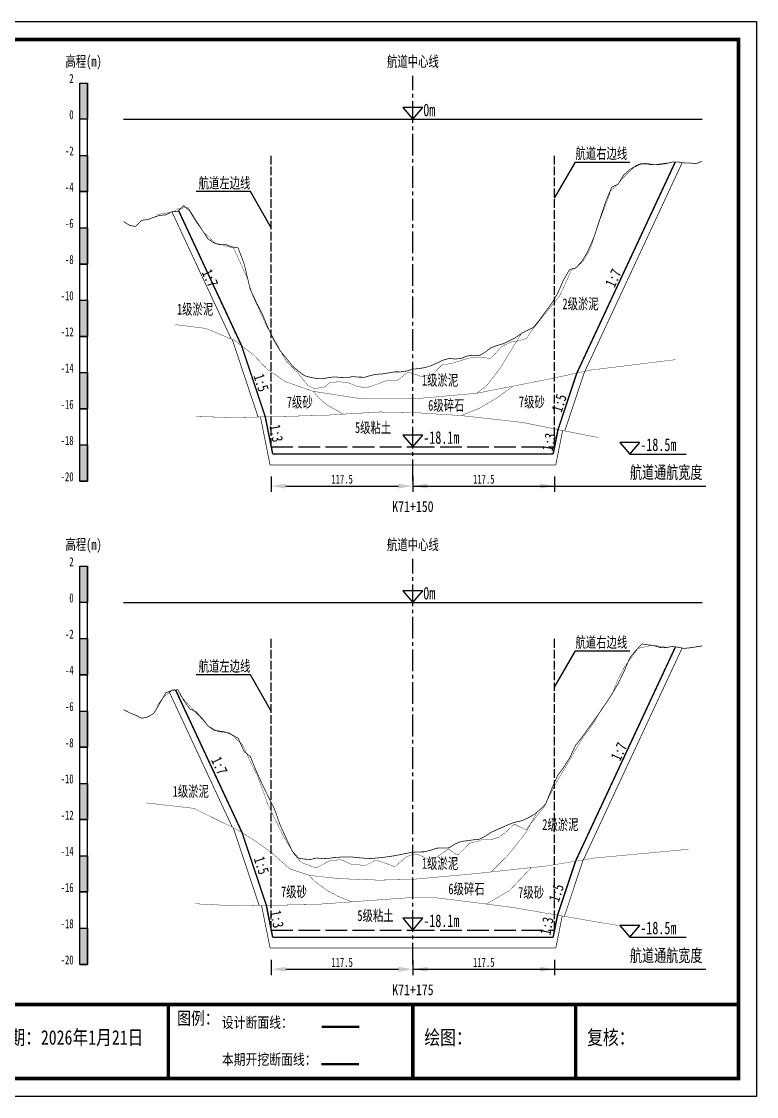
# Model space of a CAD drawing. Header units: millimetres. Extents: x 0 to 1680, y -8762 to 0.
# Drawn here: x 846.8 to 1050, y -7870.5 to -7573.5 of the extents above; entities that cross this region are included whole.
import ezdxf
from ezdxf.enums import TextEntityAlignment as Align

# ---------------------------------------------------------------- set-up
doc = ezdxf.new("R2010")
doc.units = ezdxf.units.MM
for name, pattern in [('ACAD_ISO02W100', [15, 12, -3]), ('ACAD_ISO05W100', [33, 24, -3, 0, -3, 0, -3]), ('CENTER2', [1.125, 0.75, -0.125, 0.125, -0.125])]:
    doc.linetypes.add(name, pattern=pattern)
for name, color, linetype in [('0-桩号', 1, 'Continuous'), ('0-航道左右边线标注', 8, 'Continuous'), ('1-疏浚底高', 7, 'Continuous'), ('1-通航宽度', 7, 'Continuous'), ('1-通航底高', 7, 'Continuous'), ('202601', 5, 'Continuous'), ('DMX', 20, 'Continuous'), ('L1', 7, 'Continuous'), ('图幅外框线', 145, 'Continuous'), ('地质分层', 6, 'Continuous'), ('坡比', 1, 'Continuous'), ('尺寸标注', 1, 'Continuous'), ('开挖线', 4, 'Continuous'), ('标尺', 7, 'Continuous'), ('超挖线', 3, 'Continuous'), ('辅助框', 7, 'Continuous'), ('通航底面线', 7, 'ACAD_ISO02W100')]:
    doc.layers.add(name, color=color, linetype=linetype)
doc.styles.get("Standard").update_dxf_attribs({"font": 'arial.ttf'})
doc.styles.add('仿宋', font='仿宋_GB2312.ttf', dxfattribs={"width": 0.8})
doc.styles.add('仿宋GB2312', font='仿宋_GB2312.ttf', dxfattribs={"width": 0.7, "height": 2.5})
doc.styles.add('仿宋体', font='仿宋_GB2312.ttf', dxfattribs={"width": 0.8})
doc.dimstyles.new('2000', dxfattribs={"dimtxt": 3, "dimasz": 2.5, "dimexe": 1.25, "dimexo": 0.625, "dimtad": 1, "dimlfac": 2, "dimdsep": 46, "dimtxsty": 'Standard', "dimcen": 2.5, "dimadec": 0, "dimazin": 0, "dimtfac": 1, "dimtmove": 0, "dimatfit": 3, "dimfxl": 0, "dimarcsym": 0})

# ---------------------------------------------------------------- blocks, each defined once
blk = doc.blocks.new('标尺')
at = {"layer": '标尺', "linetype": 'Continuous'}
for points in [[(-2.116669999959413, 100), (0, 100), (0, 90), (-2.116669999959413, 90)], [(-2.116669999959413, 80), (0, 80), (0, 70), (-2.116669999959413, 70)], [(-2.116669999959413, 60), (0, 60), (0, 50), (-2.116669999959413, 50)], [(-2.116669999959413, 40), (0, 40), (0, 30), (-2.116669999959413, 30)], [(-2.116669999959413, 20), (0, 20), (0, 10), (-2.116669999959413, 10)], [(-2.116669999959413, 0), (0, 0), (0, -10), (-2.116669999959413, -10)]]:
    blk.add_hatch(color=256, dxfattribs=at).paths.add_polyline_path(points)
for p, q in [((-2.116669999959413, -10), (-2.116669999959413, 100)), ((0, -10), (0, 100)), ((-2.116669999959413, 80), (0, 80)), ((-2.116669999959413, 70), (0, 70)), ((-2.116669999959413, 60), (0, 60)), ((-2.116669999959413, 50), (0, 50)), ((-2.116669999959413, 40), (0, 40)), ((-2.116669999959413, 30), (0, 30)), ((-2.116669999959413, 20), (0, 20)), ((-2.116669999959413, 10), (0, 10)), ((-2.116669999959413, 0), (0, 0)), ((-2.116669999959413, -10), (0, -10))]:
    blk.add_line(p, q, dxfattribs=at)
at = {"layer": '标尺'}
for points in [[(-2.116669999959413, 100), (0, 100), (0, 90), (-2.116669999959413, 90)], [(-2.116669999959413, 100), (0, 100), (0, 90), (-2.116669999959413, 90)], [(-2.116669999959413, 80), (0, 80), (0, 70), (-2.116669999959413, 70)], [(-2.116669999959413, 80), (0, 80), (0, 70), (-2.116669999959413, 70)], [(-2.116669999959413, 60), (0, 60), (0, 50), (-2.116669999959413, 50)], [(-2.116669999959413, 60), (0, 60), (0, 50), (-2.116669999959413, 50)], [(-2.116669999959413, 40), (0, 40), (0, 30), (-2.116669999959413, 30)], [(-2.116669999959413, 40), (0, 40), (0, 30), (-2.116669999959413, 30)], [(-2.116669999959413, 20), (0, 20), (0, 10), (-2.116669999959413, 10)], [(-2.116669999959413, 20), (0, 20), (0, 10), (-2.116669999959413, 10)], [(-2.116669999959413, 0), (0, 0), (0, -10), (-2.116669999959413, -10)], [(-2.116669999959413, 0), (0, 0), (0, -10), (-2.116669999959413, -10)]]:
    blk.add_lwpolyline(points, close=True, dxfattribs=at)
at = {"layer": '标尺', "style": '仿宋GB2312', "width": 0.7}
blk.add_text('高程(m)', height=3, dxfattribs=at).set_placement((-1.058334999950603, 106.0000000009313), align=Align.MIDDLE_CENTER)
for s, p in [('2', (-3.816669999971054, 100)), ('0', (-3.816669999971054, 90)), ('-2', (-3.816669999971054, 80)), ('-4', (-3.816669999971054, 70)), ('-6', (-3.816669999971054, 60)), ('-8', (-3.816669999971054, 50)), ('-10', (-3.816669999971054, 40)), ('-12', (-3.816669999971054, 30)), ('-14', (-3.816669999971054, 20)), ('-16', (-3.816669999971054, 10)), ('-18', (-3.816669999971054, 0)), ('-20', (-3.816669999971054, -10))]:
    blk.add_text(s, height=2.5, dxfattribs=at).set_placement(p, align=Align.RIGHT)
blk = doc.blocks.new('通航底高')
at = {"layer": '1-通航底高'}
for p, q in [((-2.762494692986365, 3.232132659759372), (5.923793651163578e-06, 6.932765245437622e-06)), ((2.762506540631875, 3.232132659759372), (-2.762494692986365, 3.232132659759372)), ((5.923793651163578e-06, 6.932765245437622e-06), (2.762506540631875, 3.232132659759372))]:
    blk.add_line(p, q, dxfattribs=at)
at = {"layer": '1-通航底高', "style": '仿宋', "width": 0.7}
blk.add_attdef('通航底高', (2.856129719933961, 0.8203305718488991), '', height=3.5, dxfattribs=at)
blk = doc.blocks.new('疏浚底高')
at = {"layer": '1-疏浚底高'}
for p, q in [((-2.762500616780017, 3.232125726994127), (0, 0)), ((2.762500616838224, 3.232125726994127), (-2.762500616780017, 3.232125726994127)), ((0, 0), (2.762500616838224, 3.232125726994127)), ((-5.923793651163578e-06, -6.932765245437622e-06), (15.51466270413067, -6.932765245437622e-06))]:
    blk.add_line(p, q, dxfattribs=at)
at = {"layer": '1-疏浚底高', "style": '仿宋', "width": 0.7}
blk.add_attdef('疏浚底高', (2.856123796140309, 0.8203236390836537), '', height=3.5, dxfattribs=at)
blk = doc.blocks.new('*D274')
at = {"layer": 'Defpoints', "color": 0}
for p in [(915.8333333352489, -7691), (955, -7691), (955, -7701.851962733645)]:
    blk.add_point(p, dxfattribs=at)
at = {"layer": '尺寸标注', "color": 0, "lineweight": -2, "ltscale": 0.5}
for p, q in [((915.8333333352489, -7699.25), (915.8333333352489, -7703.451962733645)), ((955, -7699.25), (955, -7703.451962733645)), ((919.8333333352489, -7701.851962733645), (951, -7701.851962733645))]:
    blk.add_line(p, q, dxfattribs=at)
at = {"layer": '尺寸标注', "color": 0}
for points in [[(919.8333333352489, -7701.185296066978), (919.8333333352489, -7702.518629400312), (915.8333333352489, -7701.851962733645)], [(951, -7702.518629400312), (951, -7701.185296066978), (955, -7701.851962733645)]]:
    blk.add_solid(points, dxfattribs=at)
at = {"layer": '尺寸标注', "color": 0, "insert": (935.4166666676244, -7699.955534162216), "char_height": 2.5, "attachment_point": 5, "style": '仿宋GB2312'}
blk.add_mtext('117.5', dxfattribs=at)
blk = doc.blocks.new('*D275')
at = {"layer": 'Defpoints', "color": 0}
for p in [(915.8333333328801, -7824.5), (955, -7824.5), (955, -7835.35193214966)]:
    blk.add_point(p, dxfattribs=at)
at = {"layer": '尺寸标注', "color": 0, "lineweight": -2, "ltscale": 0.5}
for p, q in [((915.8333333328801, -7832.75), (915.8333333328801, -7836.95193214966)), ((955, -7832.75), (955, -7836.95193214966)), ((919.8333333328801, -7835.35193214966), (951, -7835.35193214966))]:
    blk.add_line(p, q, dxfattribs=at)
at = {"layer": '尺寸标注', "color": 0}
for points in [[(919.8333333328801, -7834.685265482993), (919.8333333328801, -7836.018598816327), (915.8333333328801, -7835.35193214966)], [(951, -7836.018598816327), (951, -7834.685265482993), (955, -7835.35193214966)]]:
    blk.add_solid(points, dxfattribs=at)
at = {"layer": '尺寸标注', "color": 0, "insert": (935.41666666644, -7833.455503578231), "char_height": 2.5, "attachment_point": 5, "style": '仿宋GB2312'}
blk.add_mtext('117.5', dxfattribs=at)
blk = doc.blocks.new('*D331')
at = {"layer": 'Defpoints', "color": 0}
for p in [(955, -7691), (994.1666666671199, -7691), (994.1666666671199, -7701.851908598739)]:
    blk.add_point(p, dxfattribs=at)
at = {"layer": '尺寸标注', "color": 0, "lineweight": -2, "ltscale": 0.5}
for p, q in [((955, -7699.25), (955, -7703.451908598739)), ((994.1666666671199, -7699.25), (994.1666666671199, -7703.451908598739)), ((959, -7701.851908598739), (990.1666666671199, -7701.851908598739))]:
    blk.add_line(p, q, dxfattribs=at)
at = {"layer": '尺寸标注', "color": 0}
for points in [[(959, -7701.185241932072), (959, -7702.518575265406), (955, -7701.851908598739)], [(990.1666666671199, -7702.518575265406), (990.1666666671199, -7701.185241932072), (994.1666666671199, -7701.851908598739)]]:
    blk.add_solid(points, dxfattribs=at)
at = {"layer": '尺寸标注', "color": 0, "insert": (974.58333333356, -7699.955480027311), "char_height": 2.5, "attachment_point": 5, "style": '仿宋GB2312'}
blk.add_mtext('117.5', dxfattribs=at)
blk = doc.blocks.new('*D332')
at = {"layer": 'Defpoints', "color": 0}
for p in [(955, -7824.5), (994.1666666673218, -7824.5), (994.1666666673218, -7835.351878003799)]:
    blk.add_point(p, dxfattribs=at)
at = {"layer": '尺寸标注', "color": 0, "lineweight": -2, "ltscale": 0.5}
for p, q in [((955, -7832.75), (955, -7836.9518780038)), ((994.1666666673218, -7832.75), (994.1666666673218, -7836.9518780038)), ((959, -7835.351878003799), (990.1666666673218, -7835.351878003799))]:
    blk.add_line(p, q, dxfattribs=at)
at = {"layer": '尺寸标注', "color": 0}
for points in [[(959, -7834.685211337132), (959, -7836.018544670466), (955, -7835.351878003799)], [(990.1666666673218, -7836.018544670466), (990.1666666673218, -7834.685211337132), (994.1666666673218, -7835.351878003799)]]:
    blk.add_solid(points, dxfattribs=at)
at = {"layer": '尺寸标注', "color": 0, "insert": (974.5833333336609, -7833.455449432371), "char_height": 2.5, "attachment_point": 5, "style": '仿宋GB2312'}
blk.add_mtext('117.5', dxfattribs=at)

msp = doc.modelspace()

# ---------------------------------------------------------------- linework, layer by layer
at = {"layer": '0-航道左右边线标注', "linetype": 'ACAD_ISO02W100', "ltscale": 0.2}
for points in [[(915.8333333333721, -7691), (915.8333333336059, -7610.499999999898)], [(994.1666666666279, -7691), (994.1666666668616, -7610.500000000102)], [(915.8333333333721, -7824.5), (915.8333333336059, -7743.999999998967)], [(994.1666666666279, -7824.5), (994.1666666668616, -7743.999999999171)]]:
    msp.add_lwpolyline(points, dxfattribs=at)
at = {"layer": '0-航道左右边线标注'}
for points in [[(994.1666666668034, -7622.339758345959), (999.9401693587288, -7612.339758345975), (1014.940169358729, -7612.339758346019)], [(915.8333333330256, -7630.499999999898), (910.0598306411584, -7620.499999999882), (895.0598306411584, -7620.499999999838)], [(994.1666666668034, -7757.393912718155), (999.9401693587288, -7747.393912718171), (1014.940169358729, -7747.393912718215)], [(915.8333333330256, -7763.999999998967), (910.0598306411584, -7753.99999999895), (895.0598306411584, -7753.999999998907)]]:
    msp.add_lwpolyline(points, dxfattribs=at)
at = {"layer": '1-通航宽度'}
for points in [[(955, -7701.85), (1036, -7701.85)], [(955, -7835.35), (1036, -7835.35)]]:
    msp.add_lwpolyline(points, dxfattribs=at)
at = {"layer": '202601', "color": 1, "linetype": 'Continuous', "const_width": 0.1}
for points in [[(884.1659999998001, -7626.999999999534), (884.2397037035041, -7626.949999808796), (884.3597037035041, -7626.849999904178), (884.5963703701701, -7626.800001143944), (888.7430370368371, -7626.099999427326), (890.0797037035042, -7625.200000285637), (892.7063703701701, -7624.849999427326), (892.7897037035042, -7624.849999427326), (893.0197037035041, -7625.200000285637), (897.2563703701701, -7631.849999904178), (898.9063703701702, -7633.399999618065), (900.4797037035041, -7634.849999427326), (901.1630370368372, -7634.900000571735), (905.4030370368372, -7636.099999427326), (905.4563703701701, -7636.150000571735), (909.1863703701702, -7644.350002288345), (910.5930370368371, -7648.949997901454), (912.8730370368371, -7653.949997901454), (914.5997037035041, -7657.749999045867), (917.2563703701701, -7662.400000571735), (919.7897037035042, -7667.099998473655), (921.9930370368371, -7669.449999808796), (922.9030370368372, -7670.249999045853), (925.9597037035041, -7674.050000190269), (927.7930370368372, -7674.950001716144), (930.6463703701702, -7674.449999808796), (932.0897037035041, -7673.199999808796), (934.6263703701701, -7673.050001143936), (936.8430370368371, -7673.199999808796), (939.1930370368372, -7674.149997710716), (939.4530370368371, -7674.300001143936), (942.2663703701701, -7674.750001906876), (942.5997037035041, -7674.550002097618), (946.2730370368371, -7673.300002097618), (947.7630370368371, -7672.650001525406), (947.8530370368371, -7672.699997901454), (950.6797037035042, -7672.650001525406), (951.0097037035041, -7672.450001716144), (953.5930370368371, -7670.350001334678), (956.6263703701702, -7671.299999236595), (957.2430370368371, -7671.550000190269), (959.0397037035041, -7671.299999236595), (959.8963703701702, -7671.200001716144), (960.2197037035041, -7670.899999618065), (960.59637037017, -7670.750000953205), (963.2263703701701, -7668.199999808796), (965.2663703701701, -7668.100002288345), (969.6663703701702, -7666.749999999534), (970.349703703504, -7666.550000190269), (970.8963703701702, -7666.449997901454), (972.7497037035041, -7666.299999236595), (974.8830370368371, -7666.400001525406), (976.4763703701701, -7666.600001334678), (977.9463703701701, -7665.049999236595), (979.5263703701701, -7663.300002097618), (981.63637037017, -7662.299998282917), (982.5930370368371, -7661.899998664387), (983.7730370368372, -7661.800001143936), (985.5663703701703, -7661.350000381004), (986.5097037035041, -7661.000001906876), (987.8130370368372, -7658.900001525417), (992.5863703701702, -7652.949998855125), (994.0530370368372, -7651.200001716144), (995.5363703701701, -7649.300001143944), (997.05637037017, -7646.099999427326), (998.7063703701701, -7642.400000571735), (1000.33637037017, -7641.249998092186), (1002.073037036837, -7639.749999522694), (1003.55637037017, -7637.149999618065), (1004.119703703504, -7636.050000667095), (1006.693037036837, -7628.299999713428), (1009.07637037017, -7622.049999713436), (1009.599703703504, -7620.350000142575), (1010.84637037017, -7619.249999999534), (1013.123037036837, -7616.749999999534), (1016.019703703504, -7613.850000381004), (1017.56637037017, -7613.099999904178), (1020.33637037017, -7613.099999904178), (1022.08637037017, -7612.999999999534), (1024.05637037017, -7612.750000237953), (1025.833037036837, -7612.500000476379)], [(884.1659999994115, -7762.699999999069), (884.2930370364486, -7762.499999045398), (885.9130370364486, -7760.300001143478), (888.7630370364485, -7758.00000095275), (888.8230370364486, -7757.94999980833), (888.8830370364485, -7758.00000095275), (891.2630370364485, -7760.300001143478), (894.8263703697816, -7764.299999712966), (895.5830370364486, -7765.0500001898), (895.8763703697815, -7765.40000104811), (898.3730370364485, -7768.100000857379), (899.4063703697816, -7768.700000285171), (901.1330370364485, -7769.6999993315), (903.7530370364485, -7769.999999045398), (904.3363703697815, -7770.0500001898), (906.6297037031155, -7772.1999993315), (907.7663703697815, -7773.100000857368), (910.5797037031156, -7779.050001143478), (911.9463703697816, -7781.699999808337), (914.4163703697816, -7788.40000057127), (914.7030370364486, -7789.349998473186), (915.0497037031156, -7790.100001334216), (918.8863703697815, -7798.00000095275), (922.0830370364486, -7803.450001715679), (923.3997037031156, -7804.999999045398), (924.3263703697816, -7805.900000571277), (926.6230370364485, -7806.75000095275), (928.1997037031156, -7807.350000380538), (932.1730370364486, -7805.300001143478), (932.4497037031156, -7805.249999999069), (935.0330370364486, -7805.100001334209), (935.8697037031155, -7805.399998663928), (937.9730370364485, -7806.350001334209), (940.1497037031156, -7806.499999999069), (941.7263703697815, -7806.75000095275), (943.9230370364486, -7805.649999617599), (944.5097037031155, -7805.199998854659), (944.9097037031156, -7805.199998854659), (948.7863703697815, -7806.550001143478), (949.6297037031155, -7806.950000762008), (950.3163703697816, -7806.800002097159), (952.9297037031156, -7804.450000762008), (954.2363703697815, -7803.850001334216), (956.0463703697816, -7803.499998091716), (958.2030370364486, -7804.450000762008), (959.6830370364487, -7805.149997710261), (960.3263703697817, -7804.549998282451), (961.6297037031154, -7804.349998473186), (964.8497037031157, -7802.09999942686), (966.9930370364486, -7803.650001524951), (967.5697037031155, -7803.699997900989), (970.6563703697816, -7800.550002097149), (972.8363703697814, -7799.999999045398), (973.2897037031155, -7799.900001524951), (973.9030370364485, -7799.599999426868), (976.4463703697816, -7799.599999426868), (979.0363703697815, -7798.749999045398), (979.8563703697814, -7798.00000095275), (980.3997037031154, -7797.749999999069), (981.0397037031155, -7797.15000057127), (983.0530370364486, -7795.249999999069), (986.1130370364485, -7796.75000095275), (986.2497037031155, -7796.800002097149), (986.4897037031155, -7796.499999999069), (991.3197037031155, -7790.44999980833), (992.6863703697816, -7787.5500001898), (994.6263703697814, -7783.749999045398), (997.0830370364486, -7779.700001715679), (997.0930370364485, -7779.700001715679), (997.1063703697814, -7779.650000571277), (1001.879703703115, -7771.499999999069), (1002.209703703116, -7771.100000380538), (1005.173037036448, -7766.950000762008), (1006.239703703116, -7764.950000285171), (1007.396370369781, -7763.100000857379), (1008.363037036449, -7761.999999522228), (1010.159703703116, -7759.199999808337), (1011.719703703116, -7755.199998854659), (1013.559703703116, -7751.699999808337), (1016.776370369781, -7747.350000380553), (1017.179703703116, -7746.69999980833), (1018.173037036448, -7746.499999999069), (1021.106370369781, -7745.849999426868), (1022.343037036449, -7745.95000052359), (1025.116370369782, -7746.400000094436), (1025.833037036449, -7746.250000237476)]]:
    msp.add_lwpolyline(points, dxfattribs=at)
at = {"layer": 'DMX', "color": 7, "linetype": 'Continuous', "const_width": 0.2}
for points in [[(874.9999999999991, -7628.759999999776), (874.9999999999991, -7628.759999999776), (876.6666666666279, -7629.839999999851), (878.3333333333721, -7630.120000000112), (880, -7628.435000000056), (881.6666666666279, -7628.220000000205), (883.3333333333721, -7627.584999999963), (885, -7627.069999999832), (886.6666666666279, -7626.915000000037), (888.3333333333721, -7626.075000000186), (890, -7625.924999999814), (891.6666666666279, -7624.339999999851), (893.3333333333721, -7625.919999999925), (895, -7628.694999999832), (896.6666666666279, -7631.035000000149), (898.3333333333721, -7633.569999999832), (900, -7634.700000000186), (901.6666666666279, -7635.194999999832), (903.3333333333721, -7635.160000000149), (905, -7635.774999999907), (906.6666666666279, -7636.040000000037), (908.3333333333721, -7640.444999999832), (910, -7647.399999999907), (911.6666666666279, -7651.020000000019), (913.3333333333721, -7654.25), (915, -7658.200000000186), (916.6666666666279, -7661.76500000013), (918.3333333333721, -7664.509999999776), (920, -7666.564999999944), (921.6666666666279, -7668.660000000149), (923.3333333333721, -7670.069999999832), (925, -7671.370000000112), (926.6666666666279, -7671.810000000056), (928.3333333333721, -7672.120000000112), (930, -7672.225000000093), (931.6666666666279, -7671.884999999776), (933.3333333333721, -7671.680000000168), (935, -7671.839999999851), (936.6666666666279, -7671.935000000056), (938.3333333333721, -7671.595000000205), (940, -7671.754999999888), (941.6666666666279, -7671.785000000149), (943.3333333333721, -7671.290000000037), (945, -7670.970000000205), (946.6666666666279, -7670.839999999851), (948.3333333333721, -7670.575000000186), (950, -7670.285000000149), (951.6666666666279, -7670.305000000168), (953.3333333333721, -7670.055000000168), (955, -7669.560000000056), (956.6666666666279, -7669.379999999888), (958.3333333333721, -7669.120000000112), (960, -7668.575000000186), (961.6666666666279, -7667.865000000224), (963.3333333333721, -7667.055000000168), (965, -7666.584999999963), (966.6666666666279, -7666.745000000112), (968.3333333333721, -7666.580000000075), (970, -7665.915000000037), (971.6666666666279, -7665.700000000186), (973.3333333333721, -7665.839999999851), (975, -7664.854999999981), (976.6666666666279, -7663.589999999851), (978.3333333333721, -7662.990000000224), (980, -7662.509999999776), (981.6666666666279, -7661.694999999832), (983.3333333333721, -7660.85999999987), (985, -7659.685000000056), (986.6666666666279, -7658.814999999944), (988.3333333333721, -7658.020000000019), (990, -7655.944999999832), (991.6666666666279, -7653.660000000149), (993.3333333333721, -7651.404999999795), (995, -7648.625), (996.6666666666279, -7644.875), (998.3333333333721, -7641.995000000112), (1000, -7641.620000000112), (1001.666666666628, -7639.810000000056), (1003.333333333372, -7637.060000000056), (1005, -7633.225000000093), (1006.666666666628, -7628.149999999907), (1008.333333333372, -7623.174999999814), (1010, -7619.225000000093), (1011.666666666628, -7618.524999999907), (1013.333333333372, -7615.830000000075), (1015, -7614.39000000013), (1016.666666666628, -7613.350000000093), (1018.333333333372, -7612.654999999795), (1020, -7612.794999999925), (1021.666666666628, -7613.069999999832), (1023.333333333372, -7612.995000000112), (1025, -7612.76500000013), (1026.666666666628, -7612.345000000205), (1028.333333333372, -7612.314999999944), (1030, -7612.560000000056), (1031.666666666628, -7612.600000000093), (1033.333333333372, -7612.790000000037), (1035, -7612.069999999832)], [(875, -7763.620000000112), (875, -7763.620000000112), (876.6666666666279, -7764.495000000112), (878.3333333333721, -7765.160000000149), (880, -7766.009999999776), (881.6666666666279, -7765.649999999907), (883.3333333333721, -7764.685000000056), (885, -7761.89000000013), (886.6666666666279, -7758.990000000224), (888.3333333333721, -7758.330000000075), (890, -7758.104999999981), (891.6666666666279, -7761.095000000205), (893.3333333333721, -7763.455000000075), (895, -7764.185000000056), (896.6666666666279, -7765.915000000037), (898.3333333333721, -7768.100000000093), (900, -7769.325000000186), (901.6666666666279, -7769.569999999832), (903.3333333333721, -7769.854999999981), (905, -7770.604999999981), (906.6666666666279, -7771.5), (908.3333333333721, -7775.194999999832), (910, -7776.5), (911.6666666666279, -7780.5), (913.3333333333721, -7784.220000000205), (915, -7787.64000000013), (916.6666666666279, -7790.930000000168), (918.3333333333721, -7795.600000000093), (920, -7799.23499999987), (921.6666666666279, -7802.745000000112), (923.3333333333721, -7804.634999999776), (925, -7804.910000000149), (926.6666666666279, -7805.020000000019), (928.3333333333721, -7804.604999999981), (930, -7804.785000000149), (931.6666666666279, -7804.700000000186), (933.3333333333721, -7804.479999999981), (935, -7804.35999999987), (936.6666666666279, -7804.354999999981), (938.3333333333721, -7804.350000000093), (940, -7804.540000000037), (941.6666666666279, -7804.669999999925), (943.3333333333721, -7804.759999999776), (945, -7804.604999999981), (946.6666666666279, -7804.464999999851), (948.3333333333721, -7804.214999999851), (950, -7803.970000000205), (951.6666666666279, -7803.634999999776), (953.3333333333721, -7803.294999999925), (955, -7803.029999999795), (956.6666666666279, -7802.924999999814), (958.3333333333721, -7802.89000000013), (960, -7802.419999999925), (961.6666666666279, -7801.884999999776), (963.3333333333721, -7801.870000000112), (965, -7801.790000000037), (966.6666666666279, -7800.714999999851), (968.3333333333721, -7800.035000000149), (970, -7799.839999999851), (971.6666666666279, -7799.595000000205), (973.3333333333721, -7799.450000000186), (975, -7798.589999999851), (976.6666666666279, -7797.504999999888), (978.3333333333721, -7796.75), (980, -7796.009999999776), (981.6666666666279, -7795.26500000013), (983.3333333333721, -7794.674999999814), (985, -7794.339999999851), (986.6666666666279, -7793.625), (988.3333333333721, -7792.680000000168), (990, -7791.384999999776), (991.6666666666279, -7789.774999999907), (993.3333333333721, -7785.600000000093), (995, -7781.819999999832), (996.6666666666279, -7779.589999999851), (998.3333333333721, -7776.939999999944), (1000, -7773.439999999944), (1001.666666666628, -7771.345000000205), (1003.333333333372, -7768.975000000093), (1005, -7766.73499999987), (1006.666666666628, -7764.345000000205), (1008.333333333372, -7761.930000000168), (1010, -7759.395000000019), (1011.666666666628, -7756.549999999814), (1013.333333333372, -7753.129999999888), (1015, -7749.254999999888), (1016.666666666628, -7747.240000000224), (1018.333333333372, -7745.470000000205), (1020, -7745.705000000075), (1021.666666666628, -7745.944999999832), (1023.333333333372, -7746.455000000075), (1025, -7746.475000000093), (1026.666666666628, -7746.169999999925), (1028.333333333372, -7746.375), (1030, -7746.700000000186), (1031.666666666628, -7746.524999999907), (1033.333333333372, -7746.270000000019), (1035, -7745.995000000112)]]:
    msp.add_lwpolyline(points, dxfattribs=at)
at = {"layer": 'L1', "linetype": 'CENTER2', "ltscale": 8}
for p, q in [((954.9999999999991, -7700.5), (954.9999999999991, -7588.5)), ((954.9999999999991, -7833.999999999069), (954.9999999999991, -7721.999999999069))]:
    msp.add_line(p, q, dxfattribs=at)
at = {"layer": 'L1'}
for p, q in [((952.2374993832191, -7597.267874272773), (954.9999999999991, -7600.499999999767)), ((957.7625006168373, -7597.267874272773), (952.2374993832191, -7597.267874272773)), ((954.9999999999991, -7600.499999999767), (957.7625006168373, -7597.267874272773)), ((874.9999999999991, -7600.499999999767), (1034.999999999999, -7600.500000000233)), ((952.2374993832191, -7730.767874271842), (954.9999999999991, -7733.999999998836)), ((957.7625006168373, -7730.767874271842), (952.2374993832191, -7730.767874271842)), ((954.9999999999991, -7733.999999998836), (957.7625006168373, -7730.767874271842)), ((874.9999999999991, -7733.999999998836), (1034.999999999999, -7733.999999999302))]:
    msp.add_line(p, q, dxfattribs=at)
at = {"layer": '图幅外框线'}
msp.add_lwpolyline([(629.9999999991005, -7573.5), (1049.999999999101, -7573.5), (1049.999999999101, -7870.5), (629.9999999991005, -7870.5)], close=True, dxfattribs=at)
at = {"layer": '地质分层', "linetype": 'ACAD_ISO05W100', "ltscale": 0.2, "const_width": 0.1, "flags": 128}
for points in [[(889.2741728235269, -7657.238265873399), (897.7446115744533, -7658.297239740845), (905.8337391670793, -7661.675375834573), (911.0767809373792, -7665.735225730576), (914.7029170837486, -7669.554894400761), (919.70099622407, -7672.982800460421), (927.443217646447, -7675.676143236924), (940.7716280273162, -7677.732880161144), (955, -7677.774999999907), (972.6262665630784, -7676.21063039545), (993.0297644948587, -7672.210987177212), (1004.166901093908, -7669.801000834443), (1027.595312494668, -7666.92739351606)], [(972.6262665630784, -7676.21063039545), (975.4728411042597, -7674.029256985523), (979.0956454257248, -7669.325756564271), (985, -7659.685000000056)], [(968.3582842423348, -7682.378827654757), (973.4868171438575, -7680.298129919916), (978.233557079453, -7677.501829486806), (982.5915840949165, -7674.257155809086)], [(927.443217646447, -7675.676143236924), (929.0730780634331, -7677.596196152736), (931.4207331772195, -7679.566922491882), (935.7777300003218, -7681.984117702581)], [(894.9915844260249, -7682.64279927453), (905.8337391670793, -7682.925375238527), (930.0930436530616, -7682.325335312635), (945.8436053362675, -7681.379923606757), (955, -7681.524999999907), (968.3582842423348, -7682.378827654757), (985.2378219927195, -7684.264147462789), (1004.166901093908, -7688.051000715233), (1006.191768105609, -7688.411095072233)], [(881.2521635374287, -7789.383140995167), (894.4531102563487, -7790.891967337113), (906.5419346590061, -7796.859000953846), (910.7881082069362, -7799.497287779115), (916.1481602264103, -7803.296317935921), (920.9370178466197, -7807.610069260467), (926.2817776438314, -7809.390518574044), (934.6488443900598, -7810.312539964449), (945.5928641513456, -7810.725847169291), (954.9410499830265, -7810.5), (971.8295332445996, -7808.973251459189), (992.2725004872773, -7806.766809806228), (1005.044085266069, -7804.639000953641), (1031.277747939574, -7802.190496321302)], [(976.6241173361195, -7808.455764446408), (981.0886747615878, -7804.057795183733), (986.1176800718531, -7797.766639366746), (989.3238319159718, -7791.910382601433)], [(975.3161441880511, -7817.33711698046), (981.7209526180523, -7813.58100931393), (987.7192192861112, -7807.258252617903)], [(926.2817776438314, -7809.390518574044), (927.773666335619, -7811.000758879352), (931.3019835189916, -7813.588694223668), (934.5389795984374, -7815.303234528285), (938.108315006597, -7816.715666053351)], [(894.7281139611732, -7817.247013344895), (906.5419346590061, -7817.859000000171), (928.0136431630235, -7817.444706812501), (954.9410499830265, -7815.5), (960.4410499830265, -7815.5), (967.696788843954, -7816.358818981331), (982.7645827080123, -7818.293469869997), (1005.044085266069, -7822.139000953641), (1012.222613932681, -7823.323629298247)]]:
    msp.add_lwpolyline(points, dxfattribs=at)
at = {"layer": '开挖线', "linetype": 'Continuous', "const_width": 0.4, "flags": 128}
for points in [[(1000.321038520185, -7670.633214410743), (1027.529452647207, -7612.329469852421)], [(907.6249111289299, -7663.062335851607), (890.2037362503238, -7625.731246825755)], [(914.1771345643315, -7682.719006158211), (907.6249111289303, -7663.062335851607)], [(995.1185016825557, -7686.240824923948), (1000.321038520185, -7670.633214410743)], [(916.2333333325832, -7693), (914.1771345643315, -7682.719006158211)], [(993.7666666674149, -7693), (995.1185016825557, -7686.240824923948)], [(916.2333333325832, -7693), (993.7666666674149, -7693)], [(999.958286458068, -7805.486320054095), (1027.586440782231, -7746.28313221618)], [(907.7824697594497, -7797.629786079522), (889.3768293406833, -7758.189128039025)], [(914.4745217324762, -7817.70594199901), (907.7824697594497, -7797.629786079522)], [(994.9860769540801, -7820.402948566362), (999.958286458068, -7805.486320054095)], [(916.2333333325832, -7826.5), (914.4745217324762, -7817.70594199901)], [(993.7666666674154, -7826.5), (994.9860769540801, -7820.402948566362)], [(916.2333333325832, -7826.5), (993.7666666674154, -7826.5)]]:
    msp.add_lwpolyline(points, dxfattribs=at)
at = {"layer": '超挖线', "linetype": 'ACAD_ISO02W100', "ltscale": 0.5, "const_width": 0.2, "flags": 128}
for points in [[(1002.545690296392, -7670.151817747391), (1029.45898550597, -7612.480470869396)], [(904.7704402961044, -7661.231326924066), (888.3629120905816, -7626.072337912031)], [(912.1934775877389, -7682.76807077117), (905.0540416394751, -7661.349762926378)], [(996.9934806769311, -7686.615923483427), (1002.476527139571, -7670.166784095508)], [(915.5000000325826, -7696), (912.8503646421577, -7682.75182304817)], [(994.4999999674155, -7696), (996.4005394204128, -7686.497302735225)], [(915.4999881524463, -7696), (994.4999999674155, -7696)], [(1002.126893397395, -7805.125019469774), (1029.442623724177, -7746.591311626335)], [(905.0878201779074, -7796.141251261875), (887.581507080688, -7758.627723196191)], [(912.4872909849028, -7817.744285299027), (905.3253633414911, -7796.258502368792)], [(996.877279120356, -7820.72937761014), (1002.075899911968, -7805.133515235303)], [(915.5000000325831, -7829.5), (913.1463139437801, -7817.731569556247)], [(994.4999999674155, -7829.5), (996.2749184178165, -7820.625407748194)], [(915.4999881524468, -7829.5), (994.499999967416, -7829.5)]]:
    msp.add_lwpolyline(points, dxfattribs=at)
at = {"layer": '辅助框', "color": 24, "const_width": 1}
msp.add_lwpolyline([(1044.999999999101, -7865.5), (1044.999999999101, -7578.5), (654.9999999991005, -7578.5), (654.9999999991005, -7865.5)], close=True, dxfattribs=at)
for points in [[(654.9999999991005, -7845.081966023392), (1044.999999999101, -7845.081966023392)], [(887.3787765649852, -7845.081966023392), (887.3787765649852, -7865.5)], [(954.9999999991005, -7845.081966023392), (954.9999999991005, -7865.5)], [(999.9999999991005, -7845.081966023392), (999.9999999991005, -7845.081966023392), (999.9999999991005, -7865.5)]]:
    msp.add_lwpolyline(points, dxfattribs=at)
at = {"layer": '辅助框', "color": 7, "lineweight": 50}
msp.add_lwpolyline([(929.7886391448825, -7851.280435456122), (940.1471387546636, -7851.280435456122)], dxfattribs=at)
at = {"layer": '辅助框', "color": 1, "lineweight": 50}
msp.add_lwpolyline([(929.7167638414677, -7861.606961125781), (940.0752634512488, -7861.606961125781)], dxfattribs=at)
at = {"layer": '通航底面线', "ltscale": 0.5}
for points in [[(915.8333333333721, -7691), (955, -7691), (994.1666666666279, -7691)], [(915.8333333333721, -7824.5), (955, -7824.5), (994.1666666666279, -7824.5)]]:
    msp.add_lwpolyline(points, dxfattribs=at)

# ---------------------------------------------------------------- block references
at = {"layer": '1-疏浚底高'}
for p in [(1015, -7693), (1015, -7826.5)]:
    msp.add_blockref('疏浚底高', p, dxfattribs=at).add_auto_attribs({'疏浚底高': '-18.5m'})
at = {"layer": '1-通航底高'}
for p in [(955, -7691), (955, -7824.5)]:
    msp.add_blockref('通航底高', p, dxfattribs=at).add_auto_attribs({'通航底高': '-18.1m'})
at = {"layer": '标尺'}
for p in [(864.9999999999991, -7690.5), (864.9999999999991, -7823.999999999069)]:
    msp.add_blockref('标尺', p, dxfattribs=at)

# ---------------------------------------------------------------- texts
at = {"layer": '0-桩号', "style": '仿宋', "width": 0.8}
for s, p in [('K71+150', (955, -7707.5289)), ('K71+175', (955, -7841.0289))]:
    msp.add_text(s, height=3, dxfattribs=at).set_placement(p, align=Align.MIDDLE)
at = {"layer": '0-航道左右边线标注', "style": '仿宋', "width": 0.7}
for p in [(999.9401693587288, -7612.339758345975), (999.9401693587288, -7747.393912718171)]:
    msp.add_text('航道右边线', height=3, dxfattribs=at).set_placement(p, align=Align.BOTTOM_LEFT)
for p in [(910.0598306411584, -7620.499999999882), (910.0598306411584, -7753.99999999895)]:
    msp.add_text('航道左边线', height=3, dxfattribs=at).set_placement(p, align=Align.BOTTOM_RIGHT)
at = {"layer": '1-通航宽度', "style": '仿宋', "width": 0.7}
for p in [(1015, -7700.85), (1015, -7834.35)]:
    msp.add_text('航道通航宽度', height=3.5, dxfattribs=at).set_placement(p, align=Align.BOTTOM_LEFT)
at = {"layer": 'L1', "style": '仿宋', "width": 0.7}
for p in [(954.9999999999991, -7584.52892156085), (954.9999999999991, -7718.028921559919)]:
    msp.add_text('航道中心线', height=3, dxfattribs=at).set_placement(p, align=Align.MIDDLE_CENTER)
for p in [(957.8561237953245, -7599.679669429315), (957.8561237953245, -7733.179669428384)]:
    msp.add_text('0m ', height=3.5, dxfattribs=at).set_placement(p)
at = {"layer": '地质分层', "linetype": 'Continuous', "width": 0.7}
for s, style, p in [('2级淤泥', '仿宋体', (1001.356013635857, -7651.494442212119)), ('1级淤泥', '仿宋体', (894.7743256098474, -7652.975323444276)), ('1级淤泥', '仿宋体', (962.5026518503255, -7672.599395859856)), ('7级砂', '仿宋GB2312', (923.707956915262, -7678.664362144074)), ('7级砂', '仿宋GB2312', (987.880159496759, -7678.597103114909)), ('6级碎石', '仿宋GB2312', (964.2295179948269, -7679.532291284362)), ('5级粘土', '仿宋体', (943.9878279054865, -7685.685223608769)), ('1级淤泥', '仿宋体', (893.5885658046464, -7786.178623257008)), ('2级淤泥', '仿宋体', (995.7703179115051, -7795.363177876563)), ('1级淤泥', '仿宋体', (962.5026518503255, -7806.099395859856)), ('7级砂', '仿宋GB2312', (922.1050160130544, -7813.961202378603)), ('6级碎石', '仿宋GB2312', (969.8194721658074, -7813.141261425459)), ('7级砂', '仿宋GB2312', (987.6810393551514, -7814.125143193134)), ('5级粘土', '仿宋体', (944.6599366533701, -7820.515515339608))]:
    msp.add_text(s, height=3, dxfattribs=dict(at, style=style)).set_placement(p, align=Align.MIDDLE_CENTER)
at = {"layer": '坡比', "style": '仿宋体', "width": 0.8}
for s, rotation, p in [('1:7', 65, (1010.40689790396, -7644.389555285818)), ('1:7', 295, (898.9142999999999, -7644.39675)), ('1:5', 288, (913.0458001215202, -7673.29006436999)), ('1:5', 72, (995.4376025526135, -7678.925001255821)), ('1:3', 281, (917.2119594178371, -7687.246736655614)), ('1:3', 79, (992.6253157596884, -7689.697326678759)), ('1:7', 65, (1011.951759410267, -7775.202396152664)), ('1:7', 295, (901.4763836627244, -7779.086430473289)), ('1:5', 288, (913.1337787996208, -7806.649190579918)), ('1:5', 72, (994.6616820397894, -7814.229655869315)), ('1:3', 281, (917.4251102653075, -7821.484283388972)), ('1:3', 79, (991.9983988013782, -7823.383312876684))]:
    msp.add_text(s, height=3, rotation=rotation, dxfattribs=at).set_placement(p, align=Align.MIDDLE)
at = {"layer": '辅助框', "insert": (889.826933958474, -7847.131954133956), "char_height": 3.5, "width": 20.65205776894732, "attachment_point": 1, "style": '仿宋'}
msp.add_mtext('{\\C3;图例：}', dxfattribs=at)
at = {"layer": '辅助框', "color": 7, "lineweight": 50, "insert": (902.1653762094842, -7848.551345709999), "char_height": 3, "width": 26.24716962347821, "attachment_point": 1, "style": '仿宋'}
msp.add_mtext('设计断面线：', dxfattribs=at)
at = {"layer": '辅助框', "lineweight": 0, "char_height": 4, "width": 115.8863471220259, "attachment_point": 1}
for s, insert in [('{\\fKaiTi|b0|i0|c134|p49;\\W0.8;测量日期：2026年1月21日}', (830.328427525466, -7852.182042507085)), ('{\\fKaiTi|b0|i0|c134|p49;\\W0.8;绘图：}', (958.1550933685701, -7852.182042507085)), ('{\\fKaiTi|b0|i0|c134|p49;\\W0.8;复核：}', (1003.15509336857, -7852.182042507085))]:
    msp.add_mtext(s, dxfattribs=dict(at, insert=insert))
at = {"layer": '辅助框', "color": 1, "insert": (902.1653762094842, -7858.760362698303), "char_height": 3, "width": 26.24716962347821, "attachment_point": 1, "style": '仿宋'}
msp.add_mtext('本期开挖断面线：', dxfattribs=at)

# ---------------------------------------------------------------- dimensions: what is measured, and where the dimension line sits
at = {"layer": '尺寸标注', "ltscale": 0.5}
for p1, p2, distance, picture, middle in [((915.8333333352489, -7691), (955, -7691), -10.85196273364545, '*D274', (935.4166666676244, -7699.955534162216)), ((955, -7691), (994.1666666671199, -7691), -10.8519085987391, '*D331', (974.58333333356, -7699.955480027311)), ((915.8333333328801, -7824.5), (955, -7824.5), -10.85193214965966, '*D275', (935.41666666644, -7833.455503578231)), ((955, -7824.5), (994.1666666673218, -7824.5), -10.851878003799357, '*D332', (974.5833333336609, -7833.455449432371))]:
    dim = msp.add_aligned_dim(p1=p1, p2=p2, distance=distance, dimstyle='2000', override={"dimtxt": 3.5, "dimasz": 4, "dimexe": 1.6, "dimexo": 8.25, "dimlfac": 3, "dimtxsty": '仿宋GB2312'}, dxfattribs=at)
    dim.commit()
    dim.dimension.update_dxf_attribs({"geometry": picture, "text_midpoint": middle})

doc.saveas('drawing.dxf')
